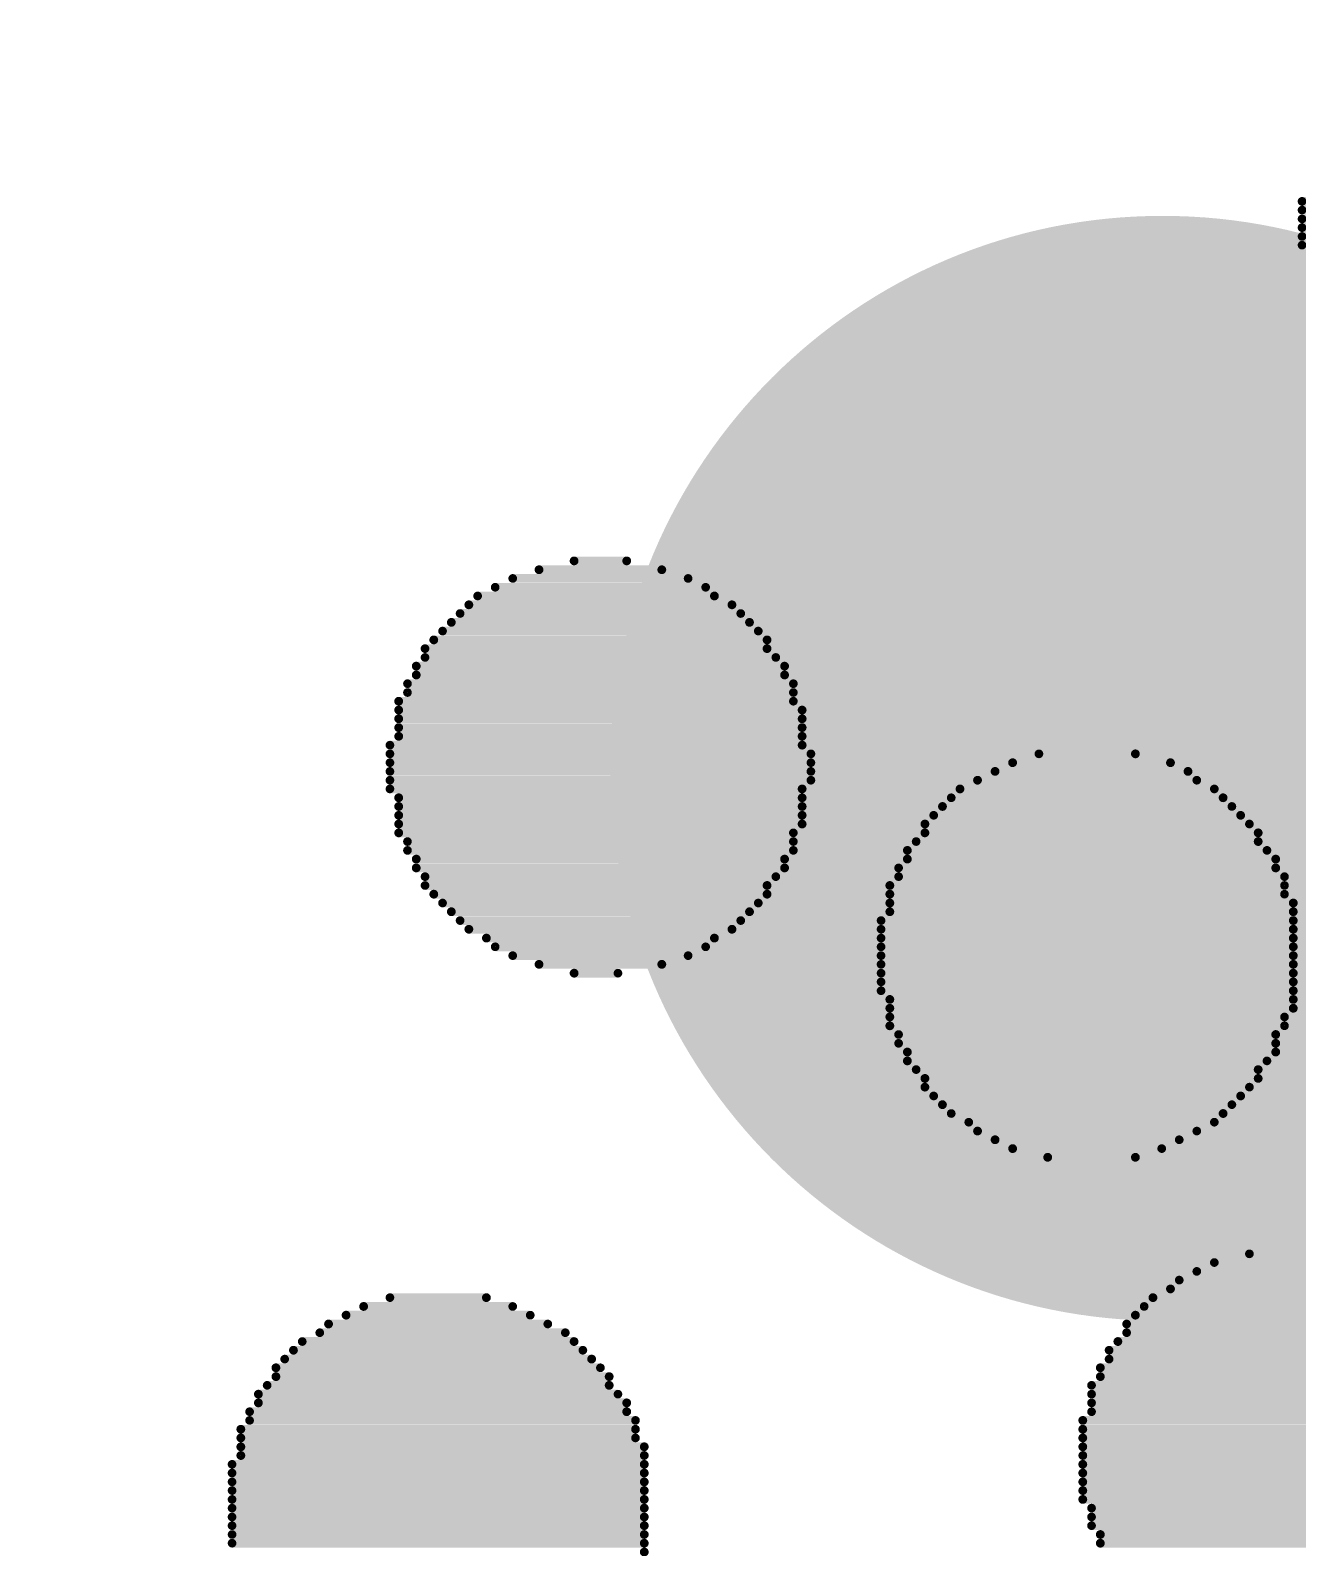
# Model space of a CAD drawing. Header units: inches. Extents: x 0 to 5455, y -5 to 5444.
# Drawn here: x 19.08 to 19.998, y 30.436 to 31.534 of the extents above; entities that cross this region are included whole.
import ezdxf

# ---------------------------------------------------------------- set-up
doc = ezdxf.new("R2010")
doc.units = ezdxf.units.IN
for name, color, linetype in [('Bottom Layer', 5, 'Continuous'), ('Bottom Overlay', 54, 'Continuous'), ('PCBD Notes', 76, 'Continuous'), ('Top Layer', 1, 'Continuous'), ('Via Holes', 16, 'Continuous')]:
    doc.layers.add(name, color=color, linetype=linetype)

# ---------------------------------------------------------------- blocks, each defined once
blk = doc.blocks.new('FIDUCIAL_IPC_7351A_31')
at = {"layer": 'PCBD Notes'}
blk.add_lwpolyline([(5, 0, 0.254, 0.254, 1), (-5, 0, 0.254, 0.254, 1)], format="xyseb", close=True, dxfattribs=at)
blk = doc.blocks.new('5394DE47_A0E8_4329_8464_7791B7C19310_33')
at = {"layer": 'Bottom Overlay'}
for points in [[(1.9891, -1.483, 0.00635, 0.00635, 0), (1.716, -1.483, 0.00635, 0.00635, 0)], [(2.6177, -1.483, 0.00635, 0.00635, 0), (2.3193, -1.483, 0.00635, 0.00635, 0)], [(1.9891, -1.4893, 0.00635, 0.00635, 0), (1.7097, -1.4893, 0.00635, 0.00635, 0)], [(1.9954, -1.4957, 0.00635, 0.00635, 0), (1.7097, -1.4957, 0.00635, 0.00635, 0)], [(2.6177, -1.4893, 0.00635, 0.00635, 0), (2.3193, -1.4893, 0.00635, 0.00635, 0)], [(2.6177, -1.4957, 0.00635, 0.00635, 0), (2.3193, -1.4957, 0.00635, 0.00635, 0)], [(1.9954, -1.502, 0.00635, 0.00635, 0), (1.7097, -1.502, 0.00635, 0.00635, 0)], [(2.6177, -1.502, 0.00635, 0.00635, 0), (2.3193, -1.502, 0.00635, 0.00635, 0)], [(1.9954, -1.5084, 0.00635, 0.00635, 0), (1.7033, -1.5084, 0.00635, 0.00635, 0)], [(2.0018, -1.5147, 0.00635, 0.00635, 0), (1.7033, -1.5147, 0.00635, 0.00635, 0)], [(2.6177, -1.5084, 0.00635, 0.00635, 0), (2.3193, -1.5084, 0.00635, 0.00635, 0)], [(2.6177, -1.5147, 0.00635, 0.00635, 0), (2.3193, -1.5147, 0.00635, 0.00635, 0)], [(2.0018, -1.5211, 0.00635, 0.00635, 0), (1.7033, -1.5211, 0.00635, 0.00635, 0)], [(2.0018, -1.5274, 0.00635, 0.00635, 0), (1.7033, -1.5274, 0.00635, 0.00635, 0)], [(2.6177, -1.5211, 0.00635, 0.00635, 0), (2.3193, -1.5211, 0.00635, 0.00635, 0)], [(2.6177, -1.5274, 0.00635, 0.00635, 0), (2.3193, -1.5274, 0.00635, 0.00635, 0)], [(2.0018, -1.5338, 0.00635, 0.00635, 0), (1.7033, -1.5338, 0.00635, 0.00635, 0)], [(2.0018, -1.5401, 0.00635, 0.00635, 0), (1.7033, -1.5401, 0.00635, 0.00635, 0)], [(2.6177, -1.5338, 0.00635, 0.00635, 0), (2.3193, -1.5338, 0.00635, 0.00635, 0)], [(2.6177, -1.5401, 0.00635, 0.00635, 0), (2.3193, -1.5401, 0.00635, 0.00635, 0)], [(2.0018, -1.5465, 0.00635, 0.00635, 0), (1.7033, -1.5465, 0.00635, 0.00635, 0)], [(2.6114, -1.5465, 0.00635, 0.00635, 0), (2.3193, -1.5465, 0.00635, 0.00635, 0)], [(2.0018, -1.5528, 0.00635, 0.00635, 0), (1.7033, -1.5528, 0.00635, 0.00635, 0)], [(2.0018, -1.5592, 0.00635, 0.00635, 0), (1.7033, -1.5592, 0.00635, 0.00635, 0)], [(2.6114, -1.5528, 0.00635, 0.00635, 0), (2.3193, -1.5528, 0.00635, 0.00635, 0)], [(2.6114, -1.5592, 0.00635, 0.00635, 0), (2.3256, -1.5592, 0.00635, 0.00635, 0)], [(2.0018, -1.5655, 0.00635, 0.00635, 0), (1.7033, -1.5655, 0.00635, 0.00635, 0)], [(2.0018, -1.5719, 0.00635, 0.00635, 0), (1.7033, -1.5719, 0.00635, 0.00635, 0)], [(2.6114, -1.5655, 0.00635, 0.00635, 0), (2.3256, -1.5655, 0.00635, 0.00635, 0)], [(2.605, -1.5719, 0.00635, 0.00635, 0), (2.3256, -1.5719, 0.00635, 0.00635, 0)], [(1.9954, -1.5782, 0.00635, 0.00635, 0), (1.7033, -1.5782, 0.00635, 0.00635, 0)], [(1.9954, -1.5846, 0.00635, 0.00635, 0), (1.7097, -1.5846, 0.00635, 0.00635, 0)], [(2.605, -1.5782, 0.00635, 0.00635, 0), (2.332, -1.5782, 0.00635, 0.00635, 0)], [(2.5987, -1.5846, 0.00635, 0.00635, 0), (2.332, -1.5846, 0.00635, 0.00635, 0)], [(1.9954, -1.5909, 0.00635, 0.00635, 0), (1.7097, -1.5909, 0.00635, 0.00635, 0)], [(2.5987, -1.5909, 0.00635, 0.00635, 0), (2.3383, -1.5909, 0.00635, 0.00635, 0)], [(1.9954, -1.5973, 0.00635, 0.00635, 0), (1.7097, -1.5973, 0.00635, 0.00635, 0)], [(1.9891, -1.6036, 0.00635, 0.00635, 0), (1.716, -1.6036, 0.00635, 0.00635, 0)], [(2.5923, -1.5973, 0.00635, 0.00635, 0), (2.3447, -1.5973, 0.00635, 0.00635, 0)], [(2.586, -1.6036, 0.00635, 0.00635, 0), (2.3447, -1.6036, 0.00635, 0.00635, 0)], [(1.9891, -1.61, 0.00635, 0.00635, 0), (1.716, -1.61, 0.00635, 0.00635, 0)], [(1.9827, -1.6163, 0.00635, 0.00635, 0), (1.7224, -1.6163, 0.00635, 0.00635, 0)], [(2.586, -1.61, 0.00635, 0.00635, 0), (2.351, -1.61, 0.00635, 0.00635, 0)], [(2.5796, -1.6163, 0.00635, 0.00635, 0), (2.3574, -1.6163, 0.00635, 0.00635, 0)], [(1.9827, -1.6227, 0.00635, 0.00635, 0), (1.7224, -1.6227, 0.00635, 0.00635, 0)], [(1.9764, -1.629, 0.00635, 0.00635, 0), (1.7287, -1.629, 0.00635, 0.00635, 0)], [(2.5733, -1.6227, 0.00635, 0.00635, 0), (2.3637, -1.6227, 0.00635, 0.00635, 0)], [(2.5669, -1.629, 0.00635, 0.00635, 0), (2.3701, -1.629, 0.00635, 0.00635, 0)], [(1.97, -1.6354, 0.00635, 0.00635, 0), (1.7287, -1.6354, 0.00635, 0.00635, 0)], [(2.5542, -1.6354, 0.00635, 0.00635, 0), (2.3764, -1.6354, 0.00635, 0.00635, 0)], [(1.97, -1.6417, 0.00635, 0.00635, 0), (1.7351, -1.6417, 0.00635, 0.00635, 0)], [(1.9637, -1.6481, 0.00635, 0.00635, 0), (1.7414, -1.6481, 0.00635, 0.00635, 0)], [(2.5479, -1.6417, 0.00635, 0.00635, 0), (2.3891, -1.6417, 0.00635, 0.00635, 0)], [(2.5352, -1.6481, 0.00635, 0.00635, 0), (2.4018, -1.6481, 0.00635, 0.00635, 0)], [(1.9573, -1.6544, 0.00635, 0.00635, 0), (1.7478, -1.6544, 0.00635, 0.00635, 0)], [(1.951, -1.6608, 0.00635, 0.00635, 0), (1.7541, -1.6608, 0.00635, 0.00635, 0)], [(2.5225, -1.6544, 0.00635, 0.00635, 0), (2.4145, -1.6544, 0.00635, 0.00635, 0)], [(2.5034, -1.6608, 0.00635, 0.00635, 0), (2.4336, -1.6608, 0.00635, 0.00635, 0)], [(1.9383, -1.6671, 0.00635, 0.00635, 0), (1.7668, -1.6671, 0.00635, 0.00635, 0)], [(1.9319, -1.6735, 0.00635, 0.00635, 0), (1.7732, -1.6735, 0.00635, 0.00635, 0)], [(1.9192, -1.6798, 0.00635, 0.00635, 0), (1.7859, -1.6798, 0.00635, 0.00635, 0)], [(1.9065, -1.6862, 0.00635, 0.00635, 0), (1.7986, -1.6862, 0.00635, 0.00635, 0)], [(1.8811, -1.6925, 0.00635, 0.00635, 0), (1.824, -1.6925, 0.00635, 0.00635, 0)], [(2.0526, -1.7687, 0.00635, 0.00635, 0), (1.9446, -1.7687, 0.00635, 0.00635, 0)], [(2.0272, -1.7624, 0.00635, 0.00635, 0), (1.9637, -1.7624, 0.00635, 0.00635, 0)], [(2.078, -1.7814, 0.00635, 0.00635, 0), (1.9192, -1.7814, 0.00635, 0.00635, 0)], [(2.0653, -1.7751, 0.00635, 0.00635, 0), (1.9319, -1.7751, 0.00635, 0.00635, 0)], [(2.0843, -1.7878, 0.00635, 0.00635, 0), (1.9065, -1.7878, 0.00635, 0.00635, 0)], [(2.1034, -1.8005, 0.00635, 0.00635, 0), (1.8938, -1.8005, 0.00635, 0.00635, 0)], [(2.097, -1.7941, 0.00635, 0.00635, 0), (1.9002, -1.7941, 0.00635, 0.00635, 0)], [(2.1161, -1.8132, 0.00635, 0.00635, 0), (1.8811, -1.8132, 0.00635, 0.00635, 0)], [(2.1097, -1.8068, 0.00635, 0.00635, 0), (1.8875, -1.8068, 0.00635, 0.00635, 0)], [(2.1161, -1.8195, 0.00635, 0.00635, 0), (1.8748, -1.8195, 0.00635, 0.00635, 0)], [(2.1224, -1.8259, 0.00635, 0.00635, 0), (1.8748, -1.8259, 0.00635, 0.00635, 0)], [(2.1288, -1.8322, 0.00635, 0.00635, 0), (1.8684, -1.8322, 0.00635, 0.00635, 0)], [(2.1288, -1.8386, 0.00635, 0.00635, 0), (1.8621, -1.8386, 0.00635, 0.00635, 0)], [(2.1351, -1.8449, 0.00635, 0.00635, 0), (1.8621, -1.8449, 0.00635, 0.00635, 0)], [(2.1415, -1.8576, 0.00635, 0.00635, 0), (1.8557, -1.8576, 0.00635, 0.00635, 0)], [(2.1351, -1.8513, 0.00635, 0.00635, 0), (1.8621, -1.8513, 0.00635, 0.00635, 0)], [(2.1415, -1.8703, 0.00635, 0.00635, 0), (1.8494, -1.8703, 0.00635, 0.00635, 0)], [(2.1415, -1.864, 0.00635, 0.00635, 0), (1.8557, -1.864, 0.00635, 0.00635, 0)], [(2.1415, -1.8767, 0.00635, 0.00635, 0), (1.8494, -1.8767, 0.00635, 0.00635, 0)], [(2.1478, -1.883, 0.00635, 0.00635, 0), (1.8494, -1.883, 0.00635, 0.00635, 0)], [(2.1478, -1.8894, 0.00635, 0.00635, 0), (1.8494, -1.8894, 0.00635, 0.00635, 0)], [(2.1478, -1.8957, 0.00635, 0.00635, 0), (1.8494, -1.8957, 0.00635, 0.00635, 0)], [(2.1478, -1.9021, 0.00635, 0.00635, 0), (1.8494, -1.9021, 0.00635, 0.00635, 0)], [(2.3955, -1.9021, 0.00635, 0.00635, 0), (2.3066, -1.9021, 0.00635, 0.00635, 0)], [(2.3701, -1.8957, 0.00635, 0.00635, 0), (2.3383, -1.8957, 0.00635, 0.00635, 0)], [(2.1478, -1.9084, 0.00635, 0.00635, 0), (1.8494, -1.9084, 0.00635, 0.00635, 0)], [(2.4145, -1.9084, 0.00635, 0.00635, 0), (2.2875, -1.9084, 0.00635, 0.00635, 0)], [(2.1478, -1.9148, 0.00635, 0.00635, 0), (1.8494, -1.9148, 0.00635, 0.00635, 0)], [(2.1478, -1.9211, 0.00635, 0.00635, 0), (1.8494, -1.9211, 0.00635, 0.00635, 0)], [(2.4336, -1.9211, 0.00635, 0.00635, 0), (2.2685, -1.9211, 0.00635, 0.00635, 0)], [(2.4272, -1.9148, 0.00635, 0.00635, 0), (2.2748, -1.9148, 0.00635, 0.00635, 0)], [(2.1478, -1.9275, 0.00635, 0.00635, 0), (1.8494, -1.9275, 0.00635, 0.00635, 0)], [(2.1478, -1.9338, 0.00635, 0.00635, 0), (1.8494, -1.9338, 0.00635, 0.00635, 0)], [(2.4526, -1.9338, 0.00635, 0.00635, 0), (2.2494, -1.9338, 0.00635, 0.00635, 0)], [(2.4463, -1.9275, 0.00635, 0.00635, 0), (2.2558, -1.9275, 0.00635, 0.00635, 0)], [(2.1415, -1.9402, 0.00635, 0.00635, 0), (1.8494, -1.9402, 0.00635, 0.00635, 0)], [(2.1415, -1.9465, 0.00635, 0.00635, 0), (1.8494, -1.9465, 0.00635, 0.00635, 0)], [(2.4653, -1.9465, 0.00635, 0.00635, 0), (2.2367, -1.9465, 0.00635, 0.00635, 0)], [(2.459, -1.9402, 0.00635, 0.00635, 0), (2.2431, -1.9402, 0.00635, 0.00635, 0)], [(2.1415, -1.9529, 0.00635, 0.00635, 0), (1.8557, -1.9529, 0.00635, 0.00635, 0)], [(2.4717, -1.9529, 0.00635, 0.00635, 0), (2.2304, -1.9529, 0.00635, 0.00635, 0)], [(2.1415, -1.9592, 0.00635, 0.00635, 0), (1.8557, -1.9592, 0.00635, 0.00635, 0)], [(2.1351, -1.9656, 0.00635, 0.00635, 0), (1.8557, -1.9656, 0.00635, 0.00635, 0)], [(2.478, -1.9656, 0.00635, 0.00635, 0), (2.224, -1.9656, 0.00635, 0.00635, 0)], [(2.478, -1.9592, 0.00635, 0.00635, 0), (2.2304, -1.9592, 0.00635, 0.00635, 0)], [(2.1351, -1.9719, 0.00635, 0.00635, 0), (1.8621, -1.9719, 0.00635, 0.00635, 0)], [(2.1288, -1.9783, 0.00635, 0.00635, 0), (1.8621, -1.9783, 0.00635, 0.00635, 0)], [(2.4844, -1.9719, 0.00635, 0.00635, 0), (2.2177, -1.9719, 0.00635, 0.00635, 0)], [(2.4844, -1.9783, 0.00635, 0.00635, 0), (2.2177, -1.9783, 0.00635, 0.00635, 0)], [(2.1288, -1.9846, 0.00635, 0.00635, 0), (1.8684, -1.9846, 0.00635, 0.00635, 0)], [(2.1224, -1.991, 0.00635, 0.00635, 0), (1.8748, -1.991, 0.00635, 0.00635, 0)], [(2.4907, -1.9846, 0.00635, 0.00635, 0), (2.2113, -1.9846, 0.00635, 0.00635, 0)], [(2.4907, -1.991, 0.00635, 0.00635, 0), (2.2113, -1.991, 0.00635, 0.00635, 0)], [(2.1161, -1.9973, 0.00635, 0.00635, 0), (1.8748, -1.9973, 0.00635, 0.00635, 0)], [(2.4971, -1.9973, 0.00635, 0.00635, 0), (2.2113, -1.9973, 0.00635, 0.00635, 0)], [(2.1161, -2.0037, 0.00635, 0.00635, 0), (1.8811, -2.0037, 0.00635, 0.00635, 0)], [(2.1097, -2.01, 0.00635, 0.00635, 0), (1.8875, -2.01, 0.00635, 0.00635, 0)], [(2.4971, -2.0037, 0.00635, 0.00635, 0), (2.205, -2.0037, 0.00635, 0.00635, 0)], [(2.4971, -2.01, 0.00635, 0.00635, 0), (2.205, -2.01, 0.00635, 0.00635, 0)], [(2.1034, -2.0164, 0.00635, 0.00635, 0), (1.8938, -2.0164, 0.00635, 0.00635, 0)], [(2.097, -2.0227, 0.00635, 0.00635, 0), (1.9002, -2.0227, 0.00635, 0.00635, 0)], [(2.4971, -2.0164, 0.00635, 0.00635, 0), (2.205, -2.0164, 0.00635, 0.00635, 0)], [(2.4971, -2.0227, 0.00635, 0.00635, 0), (2.205, -2.0227, 0.00635, 0.00635, 0)], [(2.0907, -2.0291, 0.00635, 0.00635, 0), (1.9065, -2.0291, 0.00635, 0.00635, 0)], [(2.078, -2.0354, 0.00635, 0.00635, 0), (1.9192, -2.0354, 0.00635, 0.00635, 0)], [(2.5034, -2.0354, 0.00635, 0.00635, 0), (2.1986, -2.0354, 0.00635, 0.00635, 0)], [(2.5034, -2.0291, 0.00635, 0.00635, 0), (2.205, -2.0291, 0.00635, 0.00635, 0)], [(2.0653, -2.0418, 0.00635, 0.00635, 0), (1.9256, -2.0418, 0.00635, 0.00635, 0)], [(2.5034, -2.0418, 0.00635, 0.00635, 0), (2.1986, -2.0418, 0.00635, 0.00635, 0)], [(2.0526, -2.0481, 0.00635, 0.00635, 0), (1.9383, -2.0481, 0.00635, 0.00635, 0)], [(2.0335, -2.0545, 0.00635, 0.00635, 0), (1.9637, -2.0545, 0.00635, 0.00635, 0)], [(2.5034, -2.0481, 0.00635, 0.00635, 0), (2.1986, -2.0481, 0.00635, 0.00635, 0)], [(2.5034, -2.0545, 0.00635, 0.00635, 0), (2.1986, -2.0545, 0.00635, 0.00635, 0)], [(2.5034, -2.0608, 0.00635, 0.00635, 0), (2.205, -2.0608, 0.00635, 0.00635, 0)], [(2.4971, -2.0672, 0.00635, 0.00635, 0), (2.205, -2.0672, 0.00635, 0.00635, 0)], [(2.4971, -2.0735, 0.00635, 0.00635, 0), (2.205, -2.0735, 0.00635, 0.00635, 0)], [(2.4971, -2.0799, 0.00635, 0.00635, 0), (2.205, -2.0799, 0.00635, 0.00635, 0)], [(2.4971, -2.0862, 0.00635, 0.00635, 0), (2.205, -2.0862, 0.00635, 0.00635, 0)], [(2.4971, -2.0926, 0.00635, 0.00635, 0), (2.2113, -2.0926, 0.00635, 0.00635, 0)], [(2.4907, -2.0989, 0.00635, 0.00635, 0), (2.2113, -2.0989, 0.00635, 0.00635, 0)], [(2.4907, -2.1053, 0.00635, 0.00635, 0), (2.2113, -2.1053, 0.00635, 0.00635, 0)], [(2.4844, -2.1116, 0.00635, 0.00635, 0), (2.2177, -2.1116, 0.00635, 0.00635, 0)], [(2.4844, -2.118, 0.00635, 0.00635, 0), (2.2177, -2.118, 0.00635, 0.00635, 0)], [(2.478, -2.1243, 0.00635, 0.00635, 0), (2.224, -2.1243, 0.00635, 0.00635, 0)], [(2.478, -2.1307, 0.00635, 0.00635, 0), (2.2304, -2.1307, 0.00635, 0.00635, 0)], [(2.4717, -2.137, 0.00635, 0.00635, 0), (2.2304, -2.137, 0.00635, 0.00635, 0)], [(2.4653, -2.1434, 0.00635, 0.00635, 0), (2.2367, -2.1434, 0.00635, 0.00635, 0)], [(2.459, -2.1497, 0.00635, 0.00635, 0), (2.2431, -2.1497, 0.00635, 0.00635, 0)], [(2.4526, -2.1561, 0.00635, 0.00635, 0), (2.2494, -2.1561, 0.00635, 0.00635, 0)], [(2.4463, -2.1624, 0.00635, 0.00635, 0), (2.2558, -2.1624, 0.00635, 0.00635, 0)], [(2.4399, -2.1688, 0.00635, 0.00635, 0), (2.2685, -2.1688, 0.00635, 0.00635, 0)], [(2.4272, -2.1751, 0.00635, 0.00635, 0), (2.2748, -2.1751, 0.00635, 0.00635, 0)], [(2.4145, -2.1815, 0.00635, 0.00635, 0), (2.2875, -2.1815, 0.00635, 0.00635, 0)], [(2.3955, -2.1878, 0.00635, 0.00635, 0), (2.3066, -2.1878, 0.00635, 0.00635, 0)], [(2.3701, -2.1942, 0.00635, 0.00635, 0), (2.332, -2.1942, 0.00635, 0.00635, 0)], [(1.843, -2.4291, 0.00635, 0.00635, 0), (1.5382, -2.4291, 0.00635, 0.00635, 0)], [(1.843, -2.4228, 0.00635, 0.00635, 0), (1.5446, -2.4228, 0.00635, 0.00635, 0)], [(1.843, -2.4355, 0.00635, 0.00635, 0), (1.5382, -2.4355, 0.00635, 0.00635, 0)], [(1.843, -2.4418, 0.00635, 0.00635, 0), (1.5382, -2.4418, 0.00635, 0.00635, 0)], [(1.843, -2.4482, 0.00635, 0.00635, 0), (1.5382, -2.4482, 0.00635, 0.00635, 0)], [(1.843, -2.4545, 0.00635, 0.00635, 0), (1.5382, -2.4545, 0.00635, 0.00635, 0)]]:
    blk.add_lwpolyline(points, format="xyseb", dxfattribs=at)
for points in [[(1.9875, -1.483, 0.00317, 0.00317, 1), (1.9907, -1.483, 0.00317, 0.00317, 1)], [(2.3177, -1.4766, 0.00317, 0.00317, 1), (2.3209, -1.4766, 0.00317, 0.00317, 1)], [(2.3177, -1.483, 0.00317, 0.00317, 1), (2.3209, -1.483, 0.00317, 0.00317, 1)], [(2.6162, -1.483, 0.00317, 0.00317, 1), (2.6193, -1.483, 0.00317, 0.00317, 1)], [(1.9875, -1.4893, 0.00317, 0.00317, 1), (1.9907, -1.4893, 0.00317, 0.00317, 1)], [(1.9939, -1.4957, 0.00317, 0.00317, 1), (1.997, -1.4957, 0.00317, 0.00317, 1)], [(2.3177, -1.4893, 0.00317, 0.00317, 1), (2.3209, -1.4893, 0.00317, 0.00317, 1)], [(2.3177, -1.4957, 0.00317, 0.00317, 1), (2.3209, -1.4957, 0.00317, 0.00317, 1)], [(2.6162, -1.4893, 0.00317, 0.00317, 1), (2.6193, -1.4893, 0.00317, 0.00317, 1)], [(2.6162, -1.4957, 0.00317, 0.00317, 1), (2.6193, -1.4957, 0.00317, 0.00317, 1)], [(1.9939, -1.502, 0.00317, 0.00317, 1), (1.997, -1.502, 0.00317, 0.00317, 1)], [(2.3177, -1.502, 0.00317, 0.00317, 1), (2.3209, -1.502, 0.00317, 0.00317, 1)], [(2.6162, -1.502, 0.00317, 0.00317, 1), (2.6193, -1.502, 0.00317, 0.00317, 1)], [(1.9939, -1.5084, 0.00317, 0.00317, 1), (1.997, -1.5084, 0.00317, 0.00317, 1)], [(2.0002, -1.5147, 0.00317, 0.00317, 1), (2.0034, -1.5147, 0.00317, 0.00317, 1)], [(2.3177, -1.5084, 0.00317, 0.00317, 1), (2.3209, -1.5084, 0.00317, 0.00317, 1)], [(2.3177, -1.5147, 0.00317, 0.00317, 1), (2.3209, -1.5147, 0.00317, 0.00317, 1)], [(2.6162, -1.5084, 0.00317, 0.00317, 1), (2.6193, -1.5084, 0.00317, 0.00317, 1)], [(2.6162, -1.5147, 0.00317, 0.00317, 1), (2.6193, -1.5147, 0.00317, 0.00317, 1)], [(2.0002, -1.5211, 0.00317, 0.00317, 1), (2.0034, -1.5211, 0.00317, 0.00317, 1)], [(2.0002, -1.5274, 0.00317, 0.00317, 1), (2.0034, -1.5274, 0.00317, 0.00317, 1)], [(2.3177, -1.5211, 0.00317, 0.00317, 1), (2.3209, -1.5211, 0.00317, 0.00317, 1)], [(2.3177, -1.5274, 0.00317, 0.00317, 1), (2.3209, -1.5274, 0.00317, 0.00317, 1)], [(2.6162, -1.5211, 0.00317, 0.00317, 1), (2.6193, -1.5211, 0.00317, 0.00317, 1)], [(2.6162, -1.5274, 0.00317, 0.00317, 1), (2.6193, -1.5274, 0.00317, 0.00317, 1)], [(2.0002, -1.5338, 0.00317, 0.00317, 1), (2.0034, -1.5338, 0.00317, 0.00317, 1)], [(2.0002, -1.5401, 0.00317, 0.00317, 1), (2.0034, -1.5401, 0.00317, 0.00317, 1)], [(2.3177, -1.5338, 0.00317, 0.00317, 1), (2.3209, -1.5338, 0.00317, 0.00317, 1)], [(2.3177, -1.5401, 0.00317, 0.00317, 1), (2.3209, -1.5401, 0.00317, 0.00317, 1)], [(2.6162, -1.5338, 0.00317, 0.00317, 1), (2.6193, -1.5338, 0.00317, 0.00317, 1)], [(2.6162, -1.5401, 0.00317, 0.00317, 1), (2.6193, -1.5401, 0.00317, 0.00317, 1)], [(2.0002, -1.5465, 0.00317, 0.00317, 1), (2.0034, -1.5465, 0.00317, 0.00317, 1)], [(2.3177, -1.5465, 0.00317, 0.00317, 1), (2.3209, -1.5465, 0.00317, 0.00317, 1)], [(2.6098, -1.5465, 0.00317, 0.00317, 1), (2.613, -1.5465, 0.00317, 0.00317, 1)], [(2.0002, -1.5528, 0.00317, 0.00317, 1), (2.0034, -1.5528, 0.00317, 0.00317, 1)], [(2.0002, -1.5592, 0.00317, 0.00317, 1), (2.0034, -1.5592, 0.00317, 0.00317, 1)], [(2.3177, -1.5528, 0.00317, 0.00317, 1), (2.3209, -1.5528, 0.00317, 0.00317, 1)], [(2.3241, -1.5592, 0.00317, 0.00317, 1), (2.3272, -1.5592, 0.00317, 0.00317, 1)], [(2.6098, -1.5528, 0.00317, 0.00317, 1), (2.613, -1.5528, 0.00317, 0.00317, 1)], [(2.6098, -1.5592, 0.00317, 0.00317, 1), (2.613, -1.5592, 0.00317, 0.00317, 1)], [(2.0002, -1.5655, 0.00317, 0.00317, 1), (2.0034, -1.5655, 0.00317, 0.00317, 1)], [(2.0002, -1.5719, 0.00317, 0.00317, 1), (2.0034, -1.5719, 0.00317, 0.00317, 1)], [(2.3241, -1.5655, 0.00317, 0.00317, 1), (2.3272, -1.5655, 0.00317, 0.00317, 1)], [(2.3241, -1.5719, 0.00317, 0.00317, 1), (2.3272, -1.5719, 0.00317, 0.00317, 1)], [(2.6035, -1.5719, 0.00317, 0.00317, 1), (2.6066, -1.5719, 0.00317, 0.00317, 1)], [(2.6098, -1.5655, 0.00317, 0.00317, 1), (2.613, -1.5655, 0.00317, 0.00317, 1)], [(1.9939, -1.5782, 0.00317, 0.00317, 1), (1.997, -1.5782, 0.00317, 0.00317, 1)], [(1.9939, -1.5846, 0.00317, 0.00317, 1), (1.997, -1.5846, 0.00317, 0.00317, 1)], [(2.3304, -1.5782, 0.00317, 0.00317, 1), (2.3336, -1.5782, 0.00317, 0.00317, 1)], [(2.3304, -1.5846, 0.00317, 0.00317, 1), (2.3336, -1.5846, 0.00317, 0.00317, 1)], [(2.5971, -1.5846, 0.00317, 0.00317, 1), (2.6003, -1.5846, 0.00317, 0.00317, 1)], [(2.6035, -1.5782, 0.00317, 0.00317, 1), (2.6066, -1.5782, 0.00317, 0.00317, 1)], [(1.9939, -1.5909, 0.00317, 0.00317, 1), (1.997, -1.5909, 0.00317, 0.00317, 1)], [(2.3368, -1.5909, 0.00317, 0.00317, 1), (2.3399, -1.5909, 0.00317, 0.00317, 1)], [(2.5971, -1.5909, 0.00317, 0.00317, 1), (2.6003, -1.5909, 0.00317, 0.00317, 1)], [(1.9875, -1.6036, 0.00317, 0.00317, 1), (1.9907, -1.6036, 0.00317, 0.00317, 1)], [(1.9939, -1.5973, 0.00317, 0.00317, 1), (1.997, -1.5973, 0.00317, 0.00317, 1)], [(2.3431, -1.5973, 0.00317, 0.00317, 1), (2.3463, -1.5973, 0.00317, 0.00317, 1)], [(2.3431, -1.6036, 0.00317, 0.00317, 1), (2.3463, -1.6036, 0.00317, 0.00317, 1)], [(2.5844, -1.6036, 0.00317, 0.00317, 1), (2.5876, -1.6036, 0.00317, 0.00317, 1)], [(2.5908, -1.5973, 0.00317, 0.00317, 1), (2.5939, -1.5973, 0.00317, 0.00317, 1)], [(1.9812, -1.6163, 0.00317, 0.00317, 1), (1.9843, -1.6163, 0.00317, 0.00317, 1)], [(1.9875, -1.61, 0.00317, 0.00317, 1), (1.9907, -1.61, 0.00317, 0.00317, 1)], [(2.3495, -1.61, 0.00317, 0.00317, 1), (2.3526, -1.61, 0.00317, 0.00317, 1)], [(2.3558, -1.6163, 0.00317, 0.00317, 1), (2.359, -1.6163, 0.00317, 0.00317, 1)], [(2.5781, -1.6163, 0.00317, 0.00317, 1), (2.5812, -1.6163, 0.00317, 0.00317, 1)], [(2.5844, -1.61, 0.00317, 0.00317, 1), (2.5876, -1.61, 0.00317, 0.00317, 1)], [(1.9748, -1.629, 0.00317, 0.00317, 1), (1.978, -1.629, 0.00317, 0.00317, 1)], [(1.9812, -1.6227, 0.00317, 0.00317, 1), (1.9843, -1.6227, 0.00317, 0.00317, 1)], [(2.3622, -1.6227, 0.00317, 0.00317, 1), (2.3653, -1.6227, 0.00317, 0.00317, 1)], [(2.3685, -1.629, 0.00317, 0.00317, 1), (2.3717, -1.629, 0.00317, 0.00317, 1)], [(2.5654, -1.629, 0.00317, 0.00317, 1), (2.5685, -1.629, 0.00317, 0.00317, 1)], [(2.5717, -1.6227, 0.00317, 0.00317, 1), (2.5749, -1.6227, 0.00317, 0.00317, 1)], [(1.9685, -1.6354, 0.00317, 0.00317, 1), (1.9716, -1.6354, 0.00317, 0.00317, 1)], [(2.3749, -1.6354, 0.00317, 0.00317, 1), (2.378, -1.6354, 0.00317, 0.00317, 1)], [(2.5527, -1.6354, 0.00317, 0.00317, 1), (2.5558, -1.6354, 0.00317, 0.00317, 1)], [(1.9621, -1.6481, 0.00317, 0.00317, 1), (1.9653, -1.6481, 0.00317, 0.00317, 1)], [(1.9685, -1.6417, 0.00317, 0.00317, 1), (1.9716, -1.6417, 0.00317, 0.00317, 1)], [(2.3876, -1.6417, 0.00317, 0.00317, 1), (2.3907, -1.6417, 0.00317, 0.00317, 1)], [(2.4003, -1.6481, 0.00317, 0.00317, 1), (2.4034, -1.6481, 0.00317, 0.00317, 1)], [(2.5336, -1.6481, 0.00317, 0.00317, 1), (2.5368, -1.6481, 0.00317, 0.00317, 1)], [(2.5463, -1.6417, 0.00317, 0.00317, 1), (2.5495, -1.6417, 0.00317, 0.00317, 1)], [(1.9494, -1.6608, 0.00317, 0.00317, 1), (1.9526, -1.6608, 0.00317, 0.00317, 1)], [(1.9558, -1.6544, 0.00317, 0.00317, 1), (1.9589, -1.6544, 0.00317, 0.00317, 1)], [(2.413, -1.6544, 0.00317, 0.00317, 1), (2.4161, -1.6544, 0.00317, 0.00317, 1)], [(2.432, -1.6608, 0.00317, 0.00317, 1), (2.4352, -1.6608, 0.00317, 0.00317, 1)], [(2.5019, -1.6608, 0.00317, 0.00317, 1), (2.505, -1.6608, 0.00317, 0.00317, 1)], [(2.5209, -1.6544, 0.00317, 0.00317, 1), (2.5241, -1.6544, 0.00317, 0.00317, 1)], [(1.9367, -1.6671, 0.00317, 0.00317, 1), (1.9399, -1.6671, 0.00317, 0.00317, 1)], [(1.9177, -1.6798, 0.00317, 0.00317, 1), (1.9208, -1.6798, 0.00317, 0.00317, 1)], [(1.9304, -1.6735, 0.00317, 0.00317, 1), (1.9335, -1.6735, 0.00317, 0.00317, 1)], [(1.8796, -1.6925, 0.00317, 0.00317, 1), (1.8827, -1.6925, 0.00317, 0.00317, 1)], [(1.905, -1.6862, 0.00317, 0.00317, 1), (1.9081, -1.6862, 0.00317, 0.00317, 1)], [(1.9431, -1.7687, 0.00317, 0.00317, 1), (1.9462, -1.7687, 0.00317, 0.00317, 1)], [(1.9621, -1.7624, 0.00317, 0.00317, 1), (1.9653, -1.7624, 0.00317, 0.00317, 1)], [(2.0256, -1.7624, 0.00317, 0.00317, 1), (2.0288, -1.7624, 0.00317, 0.00317, 1)], [(2.051, -1.7687, 0.00317, 0.00317, 1), (2.0542, -1.7687, 0.00317, 0.00317, 1)], [(1.9177, -1.7814, 0.00317, 0.00317, 1), (1.9208, -1.7814, 0.00317, 0.00317, 1)], [(1.9304, -1.7751, 0.00317, 0.00317, 1), (1.9335, -1.7751, 0.00317, 0.00317, 1)], [(2.0637, -1.7751, 0.00317, 0.00317, 1), (2.0669, -1.7751, 0.00317, 0.00317, 1)], [(2.0764, -1.7814, 0.00317, 0.00317, 1), (2.0796, -1.7814, 0.00317, 0.00317, 1)], [(1.905, -1.7878, 0.00317, 0.00317, 1), (1.9081, -1.7878, 0.00317, 0.00317, 1)], [(2.0828, -1.7878, 0.00317, 0.00317, 1), (2.0859, -1.7878, 0.00317, 0.00317, 1)], [(1.8923, -1.8005, 0.00317, 0.00317, 1), (1.8954, -1.8005, 0.00317, 0.00317, 1)], [(1.8986, -1.7941, 0.00317, 0.00317, 1), (1.9018, -1.7941, 0.00317, 0.00317, 1)], [(2.0955, -1.7941, 0.00317, 0.00317, 1), (2.0986, -1.7941, 0.00317, 0.00317, 1)], [(2.1018, -1.8005, 0.00317, 0.00317, 1), (2.105, -1.8005, 0.00317, 0.00317, 1)], [(1.8796, -1.8132, 0.00317, 0.00317, 1), (1.8827, -1.8132, 0.00317, 0.00317, 1)], [(1.8859, -1.8068, 0.00317, 0.00317, 1), (1.8891, -1.8068, 0.00317, 0.00317, 1)], [(2.1082, -1.8068, 0.00317, 0.00317, 1), (2.1113, -1.8068, 0.00317, 0.00317, 1)], [(2.1145, -1.8132, 0.00317, 0.00317, 1), (2.1177, -1.8132, 0.00317, 0.00317, 1)], [(1.8732, -1.8195, 0.00317, 0.00317, 1), (1.8764, -1.8195, 0.00317, 0.00317, 1)], [(1.8732, -1.8259, 0.00317, 0.00317, 1), (1.8764, -1.8259, 0.00317, 0.00317, 1)], [(2.1145, -1.8195, 0.00317, 0.00317, 1), (2.1177, -1.8195, 0.00317, 0.00317, 1)], [(2.1209, -1.8259, 0.00317, 0.00317, 1), (2.124, -1.8259, 0.00317, 0.00317, 1)], [(1.8669, -1.8322, 0.00317, 0.00317, 1), (1.87, -1.8322, 0.00317, 0.00317, 1)], [(2.1272, -1.8322, 0.00317, 0.00317, 1), (2.1304, -1.8322, 0.00317, 0.00317, 1)], [(1.8605, -1.8386, 0.00317, 0.00317, 1), (1.8637, -1.8386, 0.00317, 0.00317, 1)], [(1.8605, -1.8449, 0.00317, 0.00317, 1), (1.8637, -1.8449, 0.00317, 0.00317, 1)], [(2.1272, -1.8386, 0.00317, 0.00317, 1), (2.1304, -1.8386, 0.00317, 0.00317, 1)], [(2.1336, -1.8449, 0.00317, 0.00317, 1), (2.1367, -1.8449, 0.00317, 0.00317, 1)], [(1.8542, -1.8576, 0.00317, 0.00317, 1), (1.8573, -1.8576, 0.00317, 0.00317, 1)], [(1.8605, -1.8513, 0.00317, 0.00317, 1), (1.8637, -1.8513, 0.00317, 0.00317, 1)], [(2.1336, -1.8513, 0.00317, 0.00317, 1), (2.1367, -1.8513, 0.00317, 0.00317, 1)], [(2.1399, -1.8576, 0.00317, 0.00317, 1), (2.1431, -1.8576, 0.00317, 0.00317, 1)], [(1.8478, -1.8703, 0.00317, 0.00317, 1), (1.851, -1.8703, 0.00317, 0.00317, 1)], [(1.8542, -1.864, 0.00317, 0.00317, 1), (1.8573, -1.864, 0.00317, 0.00317, 1)], [(2.1399, -1.864, 0.00317, 0.00317, 1), (2.1431, -1.864, 0.00317, 0.00317, 1)], [(2.1399, -1.8703, 0.00317, 0.00317, 1), (2.1431, -1.8703, 0.00317, 0.00317, 1)], [(1.8478, -1.8767, 0.00317, 0.00317, 1), (1.851, -1.8767, 0.00317, 0.00317, 1)], [(2.1399, -1.8767, 0.00317, 0.00317, 1), (2.1431, -1.8767, 0.00317, 0.00317, 1)], [(1.8478, -1.883, 0.00317, 0.00317, 1), (1.851, -1.883, 0.00317, 0.00317, 1)], [(1.8478, -1.8894, 0.00317, 0.00317, 1), (1.851, -1.8894, 0.00317, 0.00317, 1)], [(2.1463, -1.883, 0.00317, 0.00317, 1), (2.1494, -1.883, 0.00317, 0.00317, 1)], [(2.1463, -1.8894, 0.00317, 0.00317, 1), (2.1494, -1.8894, 0.00317, 0.00317, 1)], [(1.8478, -1.8957, 0.00317, 0.00317, 1), (1.851, -1.8957, 0.00317, 0.00317, 1)], [(1.8478, -1.9021, 0.00317, 0.00317, 1), (1.851, -1.9021, 0.00317, 0.00317, 1)], [(2.1463, -1.8957, 0.00317, 0.00317, 1), (2.1494, -1.8957, 0.00317, 0.00317, 1)], [(2.1463, -1.9021, 0.00317, 0.00317, 1), (2.1494, -1.9021, 0.00317, 0.00317, 1)], [(2.305, -1.9021, 0.00317, 0.00317, 1), (2.3082, -1.9021, 0.00317, 0.00317, 1)], [(2.3368, -1.8957, 0.00317, 0.00317, 1), (2.3399, -1.8957, 0.00317, 0.00317, 1)], [(2.3685, -1.8957, 0.00317, 0.00317, 1), (2.3717, -1.8957, 0.00317, 0.00317, 1)], [(2.3939, -1.9021, 0.00317, 0.00317, 1), (2.3971, -1.9021, 0.00317, 0.00317, 1)], [(1.8478, -1.9084, 0.00317, 0.00317, 1), (1.851, -1.9084, 0.00317, 0.00317, 1)], [(2.1463, -1.9084, 0.00317, 0.00317, 1), (2.1494, -1.9084, 0.00317, 0.00317, 1)], [(2.286, -1.9084, 0.00317, 0.00317, 1), (2.2891, -1.9084, 0.00317, 0.00317, 1)], [(2.413, -1.9084, 0.00317, 0.00317, 1), (2.4161, -1.9084, 0.00317, 0.00317, 1)], [(1.8478, -1.9148, 0.00317, 0.00317, 1), (1.851, -1.9148, 0.00317, 0.00317, 1)], [(1.8478, -1.9211, 0.00317, 0.00317, 1), (1.851, -1.9211, 0.00317, 0.00317, 1)], [(2.1463, -1.9148, 0.00317, 0.00317, 1), (2.1494, -1.9148, 0.00317, 0.00317, 1)], [(2.1463, -1.9211, 0.00317, 0.00317, 1), (2.1494, -1.9211, 0.00317, 0.00317, 1)], [(2.2669, -1.9211, 0.00317, 0.00317, 1), (2.2701, -1.9211, 0.00317, 0.00317, 1)], [(2.2733, -1.9148, 0.00317, 0.00317, 1), (2.2764, -1.9148, 0.00317, 0.00317, 1)], [(2.4257, -1.9148, 0.00317, 0.00317, 1), (2.4288, -1.9148, 0.00317, 0.00317, 1)], [(2.432, -1.9211, 0.00317, 0.00317, 1), (2.4352, -1.9211, 0.00317, 0.00317, 1)], [(1.8478, -1.9275, 0.00317, 0.00317, 1), (1.851, -1.9275, 0.00317, 0.00317, 1)], [(1.8478, -1.9338, 0.00317, 0.00317, 1), (1.851, -1.9338, 0.00317, 0.00317, 1)], [(2.1463, -1.9275, 0.00317, 0.00317, 1), (2.1494, -1.9275, 0.00317, 0.00317, 1)], [(2.1463, -1.9338, 0.00317, 0.00317, 1), (2.1494, -1.9338, 0.00317, 0.00317, 1)], [(2.2479, -1.9338, 0.00317, 0.00317, 1), (2.251, -1.9338, 0.00317, 0.00317, 1)], [(2.2542, -1.9275, 0.00317, 0.00317, 1), (2.2574, -1.9275, 0.00317, 0.00317, 1)], [(2.4447, -1.9275, 0.00317, 0.00317, 1), (2.4479, -1.9275, 0.00317, 0.00317, 1)], [(2.4511, -1.9338, 0.00317, 0.00317, 1), (2.4542, -1.9338, 0.00317, 0.00317, 1)], [(1.8478, -1.9402, 0.00317, 0.00317, 1), (1.851, -1.9402, 0.00317, 0.00317, 1)], [(1.8478, -1.9465, 0.00317, 0.00317, 1), (1.851, -1.9465, 0.00317, 0.00317, 1)], [(2.1399, -1.9402, 0.00317, 0.00317, 1), (2.1431, -1.9402, 0.00317, 0.00317, 1)], [(2.1399, -1.9465, 0.00317, 0.00317, 1), (2.1431, -1.9465, 0.00317, 0.00317, 1)], [(2.2352, -1.9465, 0.00317, 0.00317, 1), (2.2383, -1.9465, 0.00317, 0.00317, 1)], [(2.2415, -1.9402, 0.00317, 0.00317, 1), (2.2447, -1.9402, 0.00317, 0.00317, 1)], [(2.4574, -1.9402, 0.00317, 0.00317, 1), (2.4606, -1.9402, 0.00317, 0.00317, 1)], [(2.4638, -1.9465, 0.00317, 0.00317, 1), (2.4669, -1.9465, 0.00317, 0.00317, 1)], [(1.8542, -1.9529, 0.00317, 0.00317, 1), (1.8573, -1.9529, 0.00317, 0.00317, 1)], [(2.1399, -1.9529, 0.00317, 0.00317, 1), (2.1431, -1.9529, 0.00317, 0.00317, 1)], [(2.2288, -1.9529, 0.00317, 0.00317, 1), (2.232, -1.9529, 0.00317, 0.00317, 1)], [(2.4701, -1.9529, 0.00317, 0.00317, 1), (2.4733, -1.9529, 0.00317, 0.00317, 1)], [(1.8542, -1.9592, 0.00317, 0.00317, 1), (1.8573, -1.9592, 0.00317, 0.00317, 1)], [(1.8542, -1.9656, 0.00317, 0.00317, 1), (1.8573, -1.9656, 0.00317, 0.00317, 1)], [(2.1336, -1.9656, 0.00317, 0.00317, 1), (2.1367, -1.9656, 0.00317, 0.00317, 1)], [(2.1399, -1.9592, 0.00317, 0.00317, 1), (2.1431, -1.9592, 0.00317, 0.00317, 1)], [(2.2225, -1.9656, 0.00317, 0.00317, 1), (2.2256, -1.9656, 0.00317, 0.00317, 1)], [(2.2288, -1.9592, 0.00317, 0.00317, 1), (2.232, -1.9592, 0.00317, 0.00317, 1)], [(2.4765, -1.9592, 0.00317, 0.00317, 1), (2.4796, -1.9592, 0.00317, 0.00317, 1)], [(2.4765, -1.9656, 0.00317, 0.00317, 1), (2.4796, -1.9656, 0.00317, 0.00317, 1)], [(1.8605, -1.9719, 0.00317, 0.00317, 1), (1.8637, -1.9719, 0.00317, 0.00317, 1)], [(1.8605, -1.9783, 0.00317, 0.00317, 1), (1.8637, -1.9783, 0.00317, 0.00317, 1)], [(2.1272, -1.9783, 0.00317, 0.00317, 1), (2.1304, -1.9783, 0.00317, 0.00317, 1)], [(2.1336, -1.9719, 0.00317, 0.00317, 1), (2.1367, -1.9719, 0.00317, 0.00317, 1)], [(2.2161, -1.9719, 0.00317, 0.00317, 1), (2.2193, -1.9719, 0.00317, 0.00317, 1)], [(2.2161, -1.9783, 0.00317, 0.00317, 1), (2.2193, -1.9783, 0.00317, 0.00317, 1)], [(2.4828, -1.9719, 0.00317, 0.00317, 1), (2.486, -1.9719, 0.00317, 0.00317, 1)], [(2.4828, -1.9783, 0.00317, 0.00317, 1), (2.486, -1.9783, 0.00317, 0.00317, 1)], [(1.8669, -1.9846, 0.00317, 0.00317, 1), (1.87, -1.9846, 0.00317, 0.00317, 1)], [(1.8732, -1.991, 0.00317, 0.00317, 1), (1.8764, -1.991, 0.00317, 0.00317, 1)], [(2.1209, -1.991, 0.00317, 0.00317, 1), (2.124, -1.991, 0.00317, 0.00317, 1)], [(2.1272, -1.9846, 0.00317, 0.00317, 1), (2.1304, -1.9846, 0.00317, 0.00317, 1)], [(2.2098, -1.9846, 0.00317, 0.00317, 1), (2.2129, -1.9846, 0.00317, 0.00317, 1)], [(2.2098, -1.991, 0.00317, 0.00317, 1), (2.2129, -1.991, 0.00317, 0.00317, 1)], [(2.4892, -1.9846, 0.00317, 0.00317, 1), (2.4923, -1.9846, 0.00317, 0.00317, 1)], [(2.4892, -1.991, 0.00317, 0.00317, 1), (2.4923, -1.991, 0.00317, 0.00317, 1)], [(1.8732, -1.9973, 0.00317, 0.00317, 1), (1.8764, -1.9973, 0.00317, 0.00317, 1)], [(2.1145, -1.9973, 0.00317, 0.00317, 1), (2.1177, -1.9973, 0.00317, 0.00317, 1)], [(2.2098, -1.9973, 0.00317, 0.00317, 1), (2.2129, -1.9973, 0.00317, 0.00317, 1)], [(2.4955, -1.9973, 0.00317, 0.00317, 1), (2.4987, -1.9973, 0.00317, 0.00317, 1)], [(1.8796, -2.0037, 0.00317, 0.00317, 1), (1.8827, -2.0037, 0.00317, 0.00317, 1)], [(1.8859, -2.01, 0.00317, 0.00317, 1), (1.8891, -2.01, 0.00317, 0.00317, 1)], [(2.1082, -2.01, 0.00317, 0.00317, 1), (2.1113, -2.01, 0.00317, 0.00317, 1)], [(2.1145, -2.0037, 0.00317, 0.00317, 1), (2.1177, -2.0037, 0.00317, 0.00317, 1)], [(2.2034, -2.0037, 0.00317, 0.00317, 1), (2.2066, -2.0037, 0.00317, 0.00317, 1)], [(2.2034, -2.01, 0.00317, 0.00317, 1), (2.2066, -2.01, 0.00317, 0.00317, 1)], [(2.4955, -2.0037, 0.00317, 0.00317, 1), (2.4987, -2.0037, 0.00317, 0.00317, 1)], [(2.4955, -2.01, 0.00317, 0.00317, 1), (2.4987, -2.01, 0.00317, 0.00317, 1)], [(1.8923, -2.0164, 0.00317, 0.00317, 1), (1.8954, -2.0164, 0.00317, 0.00317, 1)], [(1.8986, -2.0227, 0.00317, 0.00317, 1), (1.9018, -2.0227, 0.00317, 0.00317, 1)], [(2.0955, -2.0227, 0.00317, 0.00317, 1), (2.0986, -2.0227, 0.00317, 0.00317, 1)], [(2.1018, -2.0164, 0.00317, 0.00317, 1), (2.105, -2.0164, 0.00317, 0.00317, 1)], [(2.2034, -2.0164, 0.00317, 0.00317, 1), (2.2066, -2.0164, 0.00317, 0.00317, 1)], [(2.2034, -2.0227, 0.00317, 0.00317, 1), (2.2066, -2.0227, 0.00317, 0.00317, 1)], [(2.4955, -2.0164, 0.00317, 0.00317, 1), (2.4987, -2.0164, 0.00317, 0.00317, 1)], [(2.4955, -2.0227, 0.00317, 0.00317, 1), (2.4987, -2.0227, 0.00317, 0.00317, 1)], [(1.905, -2.0291, 0.00317, 0.00317, 1), (1.9081, -2.0291, 0.00317, 0.00317, 1)], [(1.9177, -2.0354, 0.00317, 0.00317, 1), (1.9208, -2.0354, 0.00317, 0.00317, 1)], [(2.0764, -2.0354, 0.00317, 0.00317, 1), (2.0796, -2.0354, 0.00317, 0.00317, 1)], [(2.0891, -2.0291, 0.00317, 0.00317, 1), (2.0923, -2.0291, 0.00317, 0.00317, 1)], [(2.1971, -2.0354, 0.00317, 0.00317, 1), (2.2002, -2.0354, 0.00317, 0.00317, 1)], [(2.2034, -2.0291, 0.00317, 0.00317, 1), (2.2066, -2.0291, 0.00317, 0.00317, 1)], [(2.5019, -2.0291, 0.00317, 0.00317, 1), (2.505, -2.0291, 0.00317, 0.00317, 1)], [(2.5019, -2.0354, 0.00317, 0.00317, 1), (2.505, -2.0354, 0.00317, 0.00317, 1)], [(1.924, -2.0418, 0.00317, 0.00317, 1), (1.9272, -2.0418, 0.00317, 0.00317, 1)], [(2.0637, -2.0418, 0.00317, 0.00317, 1), (2.0669, -2.0418, 0.00317, 0.00317, 1)], [(2.1971, -2.0418, 0.00317, 0.00317, 1), (2.2002, -2.0418, 0.00317, 0.00317, 1)], [(2.5019, -2.0418, 0.00317, 0.00317, 1), (2.505, -2.0418, 0.00317, 0.00317, 1)], [(1.9367, -2.0481, 0.00317, 0.00317, 1), (1.9399, -2.0481, 0.00317, 0.00317, 1)], [(1.9621, -2.0545, 0.00317, 0.00317, 1), (1.9653, -2.0545, 0.00317, 0.00317, 1)], [(2.032, -2.0545, 0.00317, 0.00317, 1), (2.0351, -2.0545, 0.00317, 0.00317, 1)], [(2.051, -2.0481, 0.00317, 0.00317, 1), (2.0542, -2.0481, 0.00317, 0.00317, 1)], [(2.1971, -2.0481, 0.00317, 0.00317, 1), (2.2002, -2.0481, 0.00317, 0.00317, 1)], [(2.1971, -2.0545, 0.00317, 0.00317, 1), (2.2002, -2.0545, 0.00317, 0.00317, 1)], [(2.5019, -2.0481, 0.00317, 0.00317, 1), (2.505, -2.0481, 0.00317, 0.00317, 1)], [(2.5019, -2.0545, 0.00317, 0.00317, 1), (2.505, -2.0545, 0.00317, 0.00317, 1)], [(2.2034, -2.0608, 0.00317, 0.00317, 1), (2.2066, -2.0608, 0.00317, 0.00317, 1)], [(2.2034, -2.0672, 0.00317, 0.00317, 1), (2.2066, -2.0672, 0.00317, 0.00317, 1)], [(2.4955, -2.0672, 0.00317, 0.00317, 1), (2.4987, -2.0672, 0.00317, 0.00317, 1)], [(2.5019, -2.0608, 0.00317, 0.00317, 1), (2.505, -2.0608, 0.00317, 0.00317, 1)], [(2.2034, -2.0735, 0.00317, 0.00317, 1), (2.2066, -2.0735, 0.00317, 0.00317, 1)], [(2.4955, -2.0735, 0.00317, 0.00317, 1), (2.4987, -2.0735, 0.00317, 0.00317, 1)], [(2.2034, -2.0799, 0.00317, 0.00317, 1), (2.2066, -2.0799, 0.00317, 0.00317, 1)], [(2.2034, -2.0862, 0.00317, 0.00317, 1), (2.2066, -2.0862, 0.00317, 0.00317, 1)], [(2.4955, -2.0799, 0.00317, 0.00317, 1), (2.4987, -2.0799, 0.00317, 0.00317, 1)], [(2.4955, -2.0862, 0.00317, 0.00317, 1), (2.4987, -2.0862, 0.00317, 0.00317, 1)], [(2.2098, -2.0926, 0.00317, 0.00317, 1), (2.2129, -2.0926, 0.00317, 0.00317, 1)], [(2.2098, -2.0989, 0.00317, 0.00317, 1), (2.2129, -2.0989, 0.00317, 0.00317, 1)], [(2.4892, -2.0989, 0.00317, 0.00317, 1), (2.4923, -2.0989, 0.00317, 0.00317, 1)], [(2.4955, -2.0926, 0.00317, 0.00317, 1), (2.4987, -2.0926, 0.00317, 0.00317, 1)], [(2.2098, -2.1053, 0.00317, 0.00317, 1), (2.2129, -2.1053, 0.00317, 0.00317, 1)], [(2.2161, -2.1116, 0.00317, 0.00317, 1), (2.2193, -2.1116, 0.00317, 0.00317, 1)], [(2.4828, -2.1116, 0.00317, 0.00317, 1), (2.486, -2.1116, 0.00317, 0.00317, 1)], [(2.4892, -2.1053, 0.00317, 0.00317, 1), (2.4923, -2.1053, 0.00317, 0.00317, 1)], [(2.2161, -2.118, 0.00317, 0.00317, 1), (2.2193, -2.118, 0.00317, 0.00317, 1)], [(2.4828, -2.118, 0.00317, 0.00317, 1), (2.486, -2.118, 0.00317, 0.00317, 1)], [(2.2225, -2.1243, 0.00317, 0.00317, 1), (2.2256, -2.1243, 0.00317, 0.00317, 1)], [(2.2288, -2.1307, 0.00317, 0.00317, 1), (2.232, -2.1307, 0.00317, 0.00317, 1)], [(2.4765, -2.1243, 0.00317, 0.00317, 1), (2.4796, -2.1243, 0.00317, 0.00317, 1)], [(2.4765, -2.1307, 0.00317, 0.00317, 1), (2.4796, -2.1307, 0.00317, 0.00317, 1)], [(2.2288, -2.137, 0.00317, 0.00317, 1), (2.232, -2.137, 0.00317, 0.00317, 1)], [(2.2352, -2.1434, 0.00317, 0.00317, 1), (2.2383, -2.1434, 0.00317, 0.00317, 1)], [(2.4638, -2.1434, 0.00317, 0.00317, 1), (2.4669, -2.1434, 0.00317, 0.00317, 1)], [(2.4701, -2.137, 0.00317, 0.00317, 1), (2.4733, -2.137, 0.00317, 0.00317, 1)], [(2.2415, -2.1497, 0.00317, 0.00317, 1), (2.2447, -2.1497, 0.00317, 0.00317, 1)], [(2.2479, -2.1561, 0.00317, 0.00317, 1), (2.251, -2.1561, 0.00317, 0.00317, 1)], [(2.4511, -2.1561, 0.00317, 0.00317, 1), (2.4542, -2.1561, 0.00317, 0.00317, 1)], [(2.4574, -2.1497, 0.00317, 0.00317, 1), (2.4606, -2.1497, 0.00317, 0.00317, 1)], [(2.2542, -2.1624, 0.00317, 0.00317, 1), (2.2574, -2.1624, 0.00317, 0.00317, 1)], [(2.4447, -2.1624, 0.00317, 0.00317, 1), (2.4479, -2.1624, 0.00317, 0.00317, 1)], [(2.2669, -2.1688, 0.00317, 0.00317, 1), (2.2701, -2.1688, 0.00317, 0.00317, 1)], [(2.2733, -2.1751, 0.00317, 0.00317, 1), (2.2764, -2.1751, 0.00317, 0.00317, 1)], [(2.4257, -2.1751, 0.00317, 0.00317, 1), (2.4288, -2.1751, 0.00317, 0.00317, 1)], [(2.4384, -2.1688, 0.00317, 0.00317, 1), (2.4415, -2.1688, 0.00317, 0.00317, 1)], [(2.286, -2.1815, 0.00317, 0.00317, 1), (2.2891, -2.1815, 0.00317, 0.00317, 1)], [(2.305, -2.1878, 0.00317, 0.00317, 1), (2.3082, -2.1878, 0.00317, 0.00317, 1)], [(2.3939, -2.1878, 0.00317, 0.00317, 1), (2.3971, -2.1878, 0.00317, 0.00317, 1)], [(2.413, -2.1815, 0.00317, 0.00317, 1), (2.4161, -2.1815, 0.00317, 0.00317, 1)], [(2.3304, -2.1942, 0.00317, 0.00317, 1), (2.3336, -2.1942, 0.00317, 0.00317, 1)], [(2.3685, -2.1942, 0.00317, 0.00317, 1), (2.3717, -2.1942, 0.00317, 0.00317, 1)], [(1.8415, -2.4228, 0.00317, 0.00317, 1), (1.8446, -2.4228, 0.00317, 0.00317, 1)], [(1.8415, -2.4291, 0.00317, 0.00317, 1), (1.8446, -2.4291, 0.00317, 0.00317, 1)], [(1.8415, -2.4355, 0.00317, 0.00317, 1), (1.8446, -2.4355, 0.00317, 0.00317, 1)], [(1.8415, -2.4418, 0.00317, 0.00317, 1), (1.8446, -2.4418, 0.00317, 0.00317, 1)], [(1.8415, -2.4482, 0.00317, 0.00317, 1), (1.8446, -2.4482, 0.00317, 0.00317, 1)], [(1.8415, -2.4545, 0.00317, 0.00317, 1), (1.8446, -2.4545, 0.00317, 0.00317, 1)]]:
    blk.add_lwpolyline(points, format="xyseb", close=True, dxfattribs=at)

msp = doc.modelspace()

# ---------------------------------------------------------------- hatches: boundary and pattern name
at = {"layer": 'Bottom Layer'}
h = msp.add_hatch(color=5, dxfattribs=at)
edge = h.paths.add_edge_path()
edge.add_arc((19.9, 31), 0.4, 0, 360)
at = {"layer": 'Top Layer'}
h = msp.add_hatch(color=1, dxfattribs=at)
edge = h.paths.add_edge_path()
edge.add_arc((19.9, 31), 0.4, 0, 360)
at = {"layer": 'Via Holes'}
h = msp.add_hatch(color=7, dxfattribs=at)
edge = h.paths.add_edge_path()
edge.add_arc((19.9, 31), 0.2, 0, 360)

# ---------------------------------------------------------------- block references
msp.add_blockref('FIDUCIAL_IPC_7351A_31', (21, 34))
at = {"rotation": 180}
msp.add_blockref('5394DE47_A0E8_4329_8464_7791B7C19310_33', (21.844, 28.956), dxfattribs=at)

doc.saveas('drawing.dxf')
